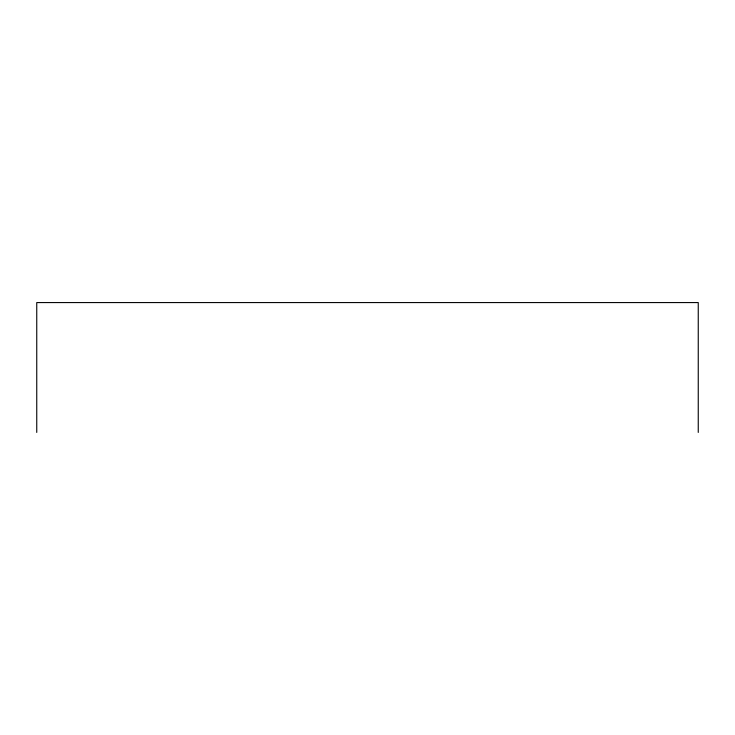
<?xml version="1.0" encoding="UTF-8"?>
<svg xmlns="http://www.w3.org/2000/svg" width="735" height="735" viewBox="0 0 735 735"><rect width="100%" height="100%" fill="white"/><g stroke="black" fill="none" stroke-linecap="round" stroke-linejoin="round"><path stroke-width="1.1" d="M698.25 432.428L698.25 302.572L36.75 302.572L36.75 432.428"/></g></svg>
